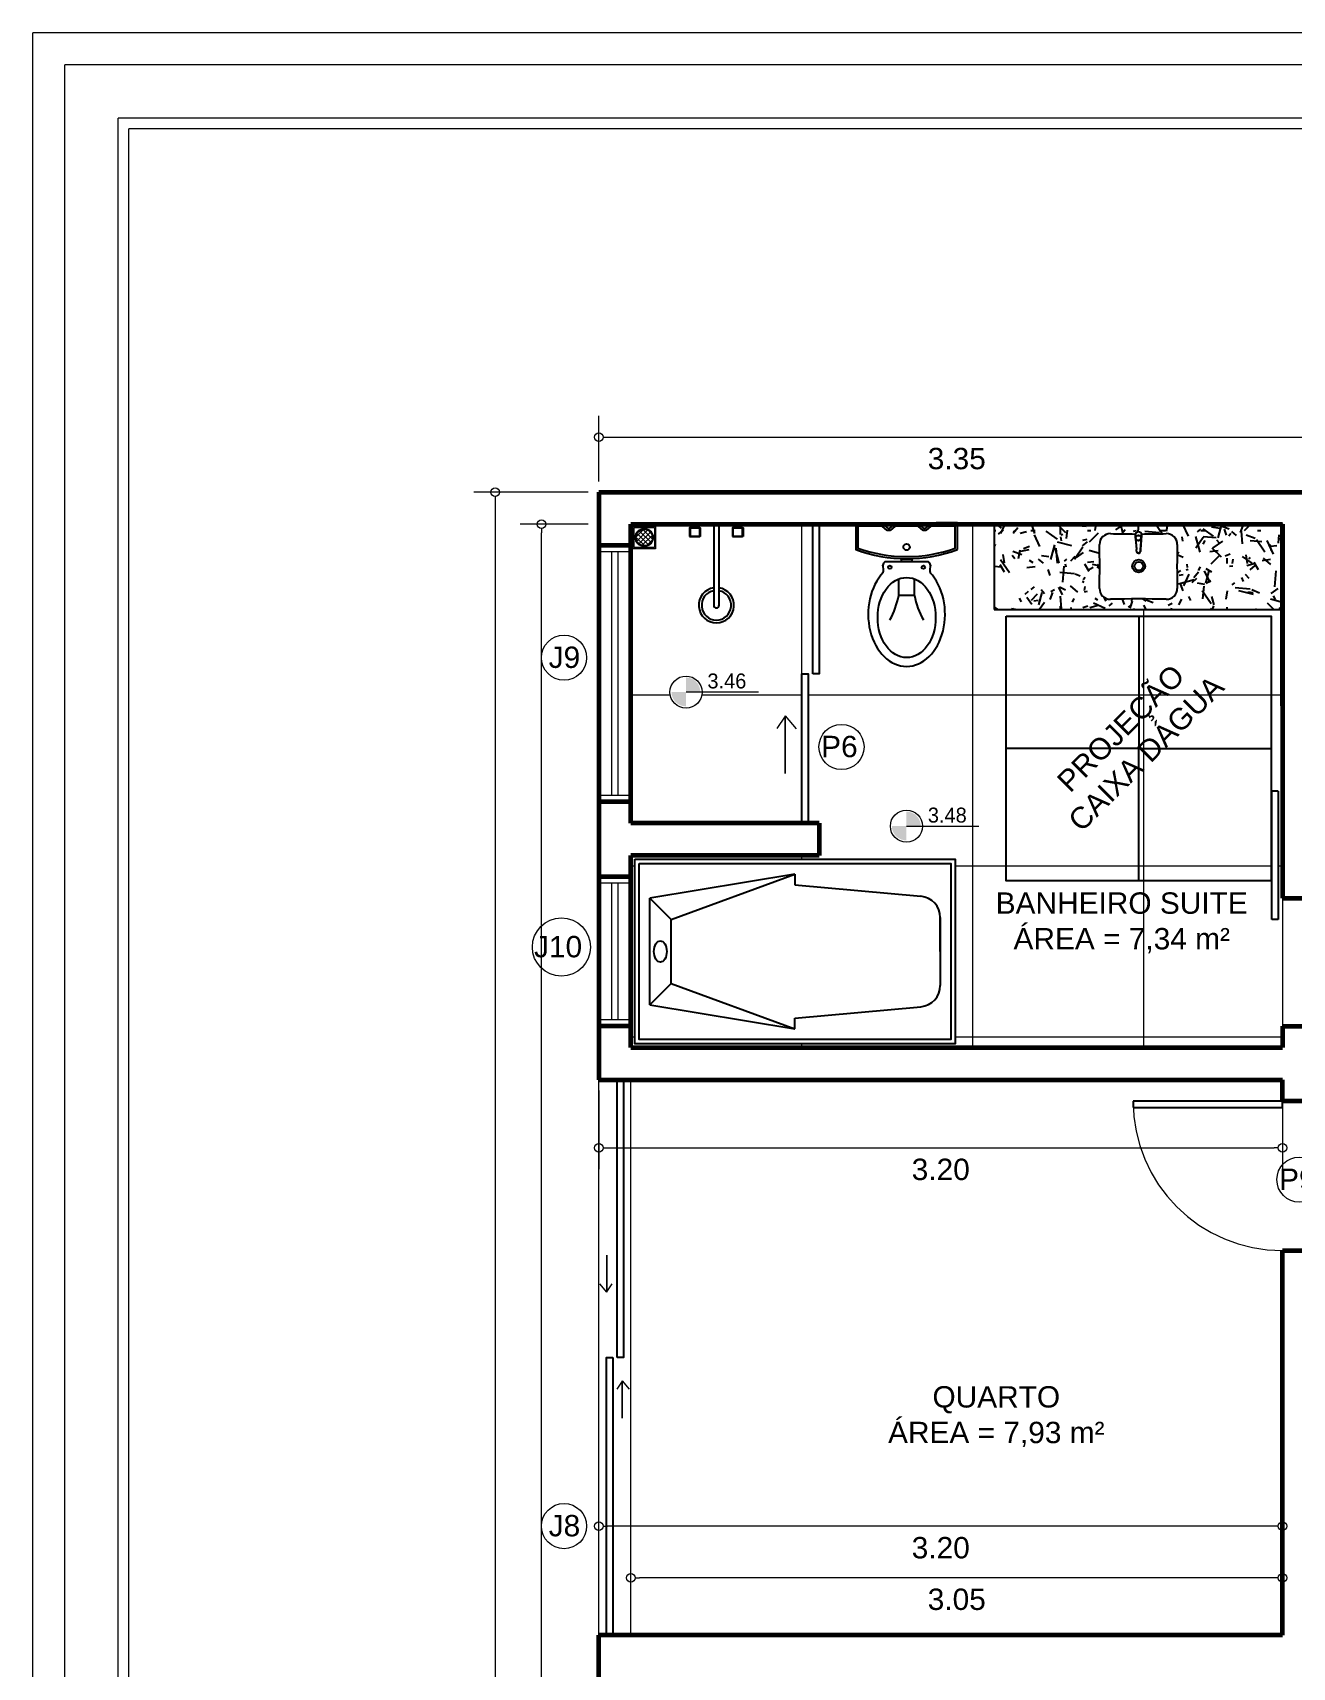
# Model space of a CAD drawing. Header units: millimetres. Extents: x 13 to 97.1, y 11.9 to 71.3.
# Drawn here: x 37.18 to 43.07, y 44.71 to 52.36 of the extents above; entities that cross this region are included whole.
import ezdxf

# ---------------------------------------------------------------- set-up
doc = ezdxf.new("R2010")
doc.units = ezdxf.units.MM
doc.linetypes.add('TRACEJADA', pattern=[19.05, 12.7, -6.35])
for name, color, linetype, lineweight in [('COTAS', 7, 'Continuous', 13), ('DESNÍVEL', 3, 'Continuous', 15), ('HACHURA', 7, 'Continuous', 13), ('JANELA', 2, 'Continuous', 25), ('PAREDE CORTADA', 6, 'Continuous', 60), ('PEITORIL', 4, 'Continuous', 15), ('PORTA', 1, 'Continuous', 25), ('PORTAS', 1, 'Continuous', 25), ('PROJEÇÃO', 7, 'TRACEJADA', 15), ('TEXTO AMBIENTE', 7, 'Continuous', 30), ('TRAÇO FINO', 7, 'Continuous', 13)]:
    doc.layers.add(name, color=color, linetype=linetype, lineweight=lineweight)
doc.layers.add('MOBILIAS', color=7, linetype='Continuous')
doc.styles.get("Standard").update_dxf_attribs({"font": 'arial.ttf'})
doc.styles.add('STYLUS', font='stylu.ttf')
doc.dimstyles.new('Cota Projetos Arquitetônicos', dxfattribs={"dimtxt": 0.1, "dimasz": 0.04, "dimexe": 0.1, "dimexo": 0.05, "dimgap": 0.05, "dimtad": 4, "dimzin": 4, "dimdsep": 46, "dimtxsty": 'Standard', "dimblk": 'DOTBLANK', "dimcen": 0.09, "dimclrd": 7, "dimclre": 7, "dimclrt": 7, "dimadec": 0, "dimazin": 0, "dimtfac": 1, "dimtmove": 2, "dimatfit": 3, "dimfxl": 1, "dimtolj": 1, "dimtzin": 0, "dimlwd": 13, "dimlwe": 13, "dimarcsym": 0})

# ---------------------------------------------------------------- blocks, each defined once
blk = doc.blocks.new('_DotBlank')
at = {"color": 0, "linetype": 'ByBlock', "lineweight": -2}
blk.add_line((-0.5, 0), (-1, 0), dxfattribs=at)
blk.add_circle((0, 0), 0.5, dxfattribs=at)
blk = doc.blocks.new('*D411')
at = {"layer": 'COTAS', "color": 7, "linetype": 'Continuous', "lineweight": 13, "transparency": 16777216}
for p, q in [((39.7792, 50.2132), (39.2439, 50.2132)), ((39.3439, 50.1732), (39.3439, 37.2032)), ((39.7792, 37.1632), (39.2439, 37.1632))]:
    blk.add_line(p, q, dxfattribs=at)
at = {"layer": 'Defpoints', "color": 0, "transparency": 16777216}
for p in [(39.8292, 50.2132), (39.3439, 37.1632), (39.8292, 37.1632)]:
    blk.add_point(p, dxfattribs=at)
at = {"layer": 'COTAS', "color": 7, "lineweight": 13, "transparency": 16777216, "xscale": 0.04, "yscale": 0.04, "zscale": 0.04}
for p, rotation in [((39.3439, 50.2132), 90), ((39.3439, 37.1632), 270)]:
    blk.add_blockref('_DotBlank', p, dxfattribs=dict(at, rotation=rotation))
at = {"layer": 'COTAS', "color": 7, "transparency": 16777216, "insert": (39.445, 43.6882), "char_height": 0.1, "attachment_point": 5, "rotation": 90}
blk.add_mtext('\\A1;13.05', dxfattribs=at)
blk = doc.blocks.new('*D315')
at = {"layer": 'COTAS', "color": 7, "linetype": 'Continuous', "lineweight": 13, "transparency": 16777216}
for p, q in [((39.7792, 50.0632), (39.4605, 50.0632)), ((39.5605, 37.3532), (39.5605, 50.0232)), ((39.7792, 37.3132), (39.4605, 37.3132))]:
    blk.add_line(p, q, dxfattribs=at)
at = {"layer": 'Defpoints', "color": 0, "transparency": 16777216}
for p in [(39.5605, 50.0632), (39.8292, 50.0632), (39.8292, 37.3132)]:
    blk.add_point(p, dxfattribs=at)
at = {"layer": 'COTAS', "color": 7, "lineweight": 13, "transparency": 16777216, "xscale": 0.04, "yscale": 0.04, "zscale": 0.04}
for p, rotation in [((39.5605, 50.0632), 90), ((39.5605, 37.3132), 270)]:
    blk.add_blockref('_DotBlank', p, dxfattribs=dict(at, rotation=rotation))
at = {"layer": 'COTAS', "color": 7, "transparency": 16777216, "insert": (39.6615, 43.6882), "char_height": 0.1, "attachment_point": 5, "rotation": 90}
blk.add_mtext('\\A1;12.75', dxfattribs=at)
blk = doc.blocks.new('*D425')
at = {"layer": 'COTAS', "color": 7, "linetype": 'Continuous', "lineweight": 13, "transparency": 16777216}
for p, q in [((39.8292, 47.4132), (39.8292, 47.0439)), ((43.0292, 47.4132), (43.0292, 47.0439)), ((39.8692, 47.1439), (42.9892, 47.1439))]:
    blk.add_line(p, q, dxfattribs=at)
at = {"layer": 'Defpoints', "color": 0, "transparency": 16777216}
for p in [(39.8292, 47.4632), (43.0292, 47.4632), (43.0292, 47.1439)]:
    blk.add_point(p, dxfattribs=at)
at = {"layer": 'COTAS', "color": 7, "lineweight": 13, "transparency": 16777216, "xscale": 0.04, "yscale": 0.04, "zscale": 0.04, "rotation": 180}
blk.add_blockref('_DotBlank', (39.8292, 47.1439), dxfattribs=at)
at = {"layer": 'COTAS', "color": 7, "lineweight": 13, "transparency": 16777216, "xscale": 0.04, "yscale": 0.04, "zscale": 0.04}
blk.add_blockref('_DotBlank', (43.0292, 47.1439), dxfattribs=at)
at = {"layer": 'COTAS', "color": 7, "transparency": 16777216, "insert": (41.4292, 47.0429), "char_height": 0.1, "attachment_point": 5}
blk.add_mtext('\\A1;3.20', dxfattribs=at)
blk = doc.blocks.new('*D332')
at = {"layer": 'COTAS', "color": 7, "linetype": 'Continuous', "lineweight": 13, "transparency": 16777216}
for p, q in [((39.9792, 44.9132), (39.9792, 45.232)), ((43.0292, 44.9132), (43.0292, 45.232)), ((42.9892, 45.132), (40.0192, 45.132))]:
    blk.add_line(p, q, dxfattribs=at)
at = {"layer": 'Defpoints', "color": 0, "transparency": 16777216}
for p in [(39.9792, 45.132), (39.9792, 44.8632), (43.0292, 44.8632)]:
    blk.add_point(p, dxfattribs=at)
at = {"layer": 'COTAS', "color": 7, "lineweight": 13, "transparency": 16777216, "xscale": 0.04, "yscale": 0.04, "zscale": 0.04, "rotation": 180}
blk.add_blockref('_DotBlank', (39.9792, 45.132), dxfattribs=at)
at = {"layer": 'COTAS', "color": 7, "lineweight": 13, "transparency": 16777216, "xscale": 0.04, "yscale": 0.04, "zscale": 0.04}
blk.add_blockref('_DotBlank', (43.0292, 45.132), dxfattribs=at)
at = {"layer": 'COTAS', "color": 7, "transparency": 16777216, "insert": (41.5042, 45.0309), "char_height": 0.1, "attachment_point": 5}
blk.add_mtext('\\A1;3.05', dxfattribs=at)
blk = doc.blocks.new('*D333')
at = {"layer": 'COTAS', "color": 7, "linetype": 'Continuous', "lineweight": 13, "transparency": 16777216}
for p, q in [((39.8292, 44.9132), (39.8292, 45.4734)), ((43.0292, 44.9132), (43.0292, 45.4734)), ((42.9892, 45.3734), (39.8692, 45.3734))]:
    blk.add_line(p, q, dxfattribs=at)
at = {"layer": 'Defpoints', "color": 0, "transparency": 16777216}
for p in [(39.8292, 45.3734), (39.8292, 44.8632), (43.0292, 44.8632)]:
    blk.add_point(p, dxfattribs=at)
at = {"layer": 'COTAS', "color": 7, "lineweight": 13, "transparency": 16777216, "xscale": 0.04, "yscale": 0.04, "zscale": 0.04}
for p, rotation in [((39.8292, 45.3734), 180.0000000057952), ((43.0292, 45.3734), 5.795204316427771e-09)]:
    blk.add_blockref('_DotBlank', p, dxfattribs=dict(at, rotation=rotation))
at = {"layer": 'COTAS', "color": 7, "transparency": 16777216, "insert": (41.4292, 45.2723), "char_height": 0.1, "attachment_point": 5, "rotation": 0}
blk.add_mtext('\\A1;3.20', dxfattribs=at)
blk = doc.blocks.new('*D334')
at = {"layer": 'COTAS', "color": 7, "linetype": 'Continuous', "lineweight": 13, "transparency": 16777216}
for p, q in [((39.8292, 50.2632), (39.8292, 50.5706)), ((43.1792, 50.2632), (43.1792, 50.5706)), ((39.8692, 50.4706), (43.1392, 50.4706))]:
    blk.add_line(p, q, dxfattribs=at)
at = {"layer": 'Defpoints', "color": 0, "transparency": 16777216}
for p in [(43.1792, 50.4706), (39.8292, 50.2132), (43.1792, 50.2132)]:
    blk.add_point(p, dxfattribs=at)
at = {"layer": 'COTAS', "color": 7, "lineweight": 13, "transparency": 16777216, "xscale": 0.04, "yscale": 0.04, "zscale": 0.04, "rotation": 180}
blk.add_blockref('_DotBlank', (39.8292, 50.4706), dxfattribs=at)
at = {"layer": 'COTAS', "color": 7, "lineweight": 13, "transparency": 16777216, "xscale": 0.04, "yscale": 0.04, "zscale": 0.04}
blk.add_blockref('_DotBlank', (43.1792, 50.4706), dxfattribs=at)
at = {"layer": 'COTAS', "color": 7, "transparency": 16777216, "insert": (41.5042, 50.3695), "char_height": 0.1, "attachment_point": 5}
blk.add_mtext('\\A1;3.35', dxfattribs=at)

msp = doc.modelspace()

# ---------------------------------------------------------------- hatches: boundary and pattern name
at = {"layer": 'COTAS'}
h = msp.add_hatch(dxfattribs=at)
h.set_pattern_fill('189', color=256, scale=0.1, pattern_type=2)
h.set_pattern_definition([(0, (40.7792, 50.0632), (0, 0.8), []), (90, (40.7792, 50.0632), (-0.8, 5e-17), [])])
edge = h.paths.add_edge_path()
edge.add_line((39.9792, 47.6132), (43.0292, 47.6132))
edge.add_line((43.0292, 47.6132), (43.0292, 47.7132))
edge.add_line((43.0292, 47.7132), (43.0292, 48.3132))
edge.add_line((43.0292, 48.3132), (43.0292, 49.6632))
edge.add_line((43.0292, 49.6632), (41.6792, 49.6632))
edge.add_line((41.6792, 49.6632), (41.6792, 50.0632))
edge.add_line((41.6792, 50.0632), (41.5071, 50.0632))
edge.add_line((41.5071, 50.0632), (41.5071, 49.9442))
edge.add_arc((41.2695, 50.5772), 0.6761, 272.28012, 290.57146, ccw=False)
edge.add_line((41.2964, 49.9016), (41.2964, 49.8993))
edge.add_line((41.2964, 49.8993), (41.2942, 49.8993))
edge.add_line((41.2942, 49.8993), (41.2942, 49.8873))
edge.add_line((41.2942, 49.8873), (41.3713, 49.8873))
edge.add_arc((41.3518, 49.865), 0.0297, 12.34351, 48.72245, ccw=False)
edge.add_arc((41.4749, 49.8492), 0.0967, 166.75148, 187.34879)
edge.add_ellipse((41.2695, 49.6423), major_axis=(0, -0.245), ratio=0.734689, start_angle=217.4419, end_angle=502.55769, ccw=False)
edge.add_arc((41.0642, 49.8492), 0.0967, 352.65274, 373.24852)
edge.add_arc((41.1873, 49.865), 0.0297, 131.27759, 167.65649, ccw=False)
edge.add_line((41.1677, 49.8873), (41.2448, 49.8873))
edge.add_line((41.2448, 49.8873), (41.2448, 49.8993))
edge.add_line((41.2448, 49.8993), (41.2426, 49.8993))
edge.add_line((41.2426, 49.8993), (41.2426, 49.9016))
edge.add_arc((41.2695, 50.5772), 0.6761, 249.42854, 267.71989, ccw=False)
edge.add_line((41.032, 49.9442), (41.032, 50.0632))
edge.add_line((41.032, 50.0632), (40.8599, 50.0632))
edge.add_line((40.8599, 50.0632), (40.8599, 49.3632))
edge.add_line((40.8599, 49.3632), (40.8299, 49.3632))
edge.add_line((40.8299, 49.3632), (40.8299, 50.0632))
edge.add_line((40.8299, 50.0632), (40.7792, 50.0632))
edge.add_line((40.7792, 50.0632), (40.7792, 49.3632))
edge.add_line((40.7792, 49.3632), (40.8092, 49.3632))
edge.add_line((40.8092, 49.3632), (40.8092, 48.6632))
edge.add_line((40.8092, 48.6632), (40.8599, 48.6632))
edge.add_line((40.8599, 48.6632), (40.8599, 48.5132))
edge.add_line((40.8599, 48.5132), (39.9792, 48.5132))
edge.add_line((39.9792, 48.5132), (39.9792, 47.6132))
h.paths.add_polyline_path([(41.497, 47.631), (39.997, 47.631), (39.997, 48.4954), (41.497, 48.4954)], flags=16)
h.paths.add_polyline_path([(41.477, 47.651), (40.017, 47.651), (40.017, 48.4754), (41.477, 48.4754)], flags=0)
h.paths.add_polyline_path([(41.1937, 48.6495, -1), (41.3438, 48.6495, -1)], flags=16)
h.paths.add_polyline_path([(41.427, 48.2219), (41.427, 48.0632), (41.427, 47.9045, -0.387749), (41.3361, 47.8049), (40.747, 47.751), (40.747, 47.701), (40.067, 47.8132), (40.067, 48.3132), (40.747, 48.4254), (40.747, 48.3754), (41.3361, 48.3215, -0.387749)], flags=0)
h.paths.add_polyline_path([(42.9792, 48.8132), (43.0092, 48.8132), (43.0092, 48.2132), (42.9792, 48.2132)], flags=16)
h.paths.add_polyline_path([(40.8589, 49.0205, -1), (41.0704, 49.0205, -1)], flags=16)
edge = h.paths.add_edge_path(flags=0)
edge.add_ellipse((40.117, 48.0632), major_axis=(0, 0.05), ratio=0.6, start_angle=0, end_angle=360)
h.paths.add_polyline_path([(41.3505, 48.6452), (41.6302, 48.6452), (41.6302, 48.7549), (41.3505, 48.7549)], flags=24)
h.paths.add_polyline_path([(40.8509, 48.9182), (41.0717, 48.9182), (41.0717, 49.1242), (40.8509, 49.1242)], flags=24)
h.paths.add_polyline_path([(41.6599, 47.9915), (42.8898, 47.9915), (42.8898, 48.3895), (41.6599, 48.3895)], flags=24)
h = msp.add_hatch(dxfattribs=at)
h.set_pattern_fill('189', color=256, scale=0.1, pattern_type=2)
h.set_pattern_definition([(0, (40.7792, 50.0632), (0, 0.8), []), (90, (40.7792, 50.0632), (-0.8, 5e-17), [])])
h.paths.add_polyline_path([(40.7792, 50.0632), (40.4942, 50.0632), (40.4942, 50.0461), (40.501, 50.0461), (40.5044, 50.0461), (40.5044, 50.0061), (40.501, 50.0061), (40.501, 50.0061), (40.4546, 50.0061), (40.4546, 50.0461), (40.4642, 50.0461), (40.4642, 50.0632), (40.3914, 50.0632), (40.3914, 49.7651, -13.483522), (40.367, 49.7651), (40.367, 50.0632), (40.2942, 50.0632), (40.2942, 50.0461), (40.301, 50.0461), (40.3038, 50.0461), (40.3038, 50.0061), (40.2574, 50.0061), (40.254, 50.0061), (40.254, 50.0461), (40.2642, 50.0461), (40.2642, 50.0632), (39.9792, 50.0632), (39.9792, 48.6632), (40.7792, 48.6632), (40.7792, 49.3632)])
h.paths.add_polyline_path([(40.162, 49.2772, -1), (40.3121, 49.2772, -1)], flags=16)
h.paths.add_polyline_path([(40.0942, 49.9482), (39.9892, 49.9482), (39.9892, 50.0532), (40.0942, 50.0532)], flags=16)
h.paths.add_polyline_path([(40.0892, 49.9532), (39.9942, 49.9532), (39.9942, 50.0482), (40.0892, 50.0482)], flags=0)
h.paths.add_polyline_path([(39.9992, 50.0007, -1), (40.0842, 50.0007, -1)], flags=0)
h.paths.add_polyline_path([(40.0042, 50.0007, -1), (40.0792, 50.0007, -1)], flags=0)
h.paths.add_polyline_path([(40.3188, 49.2735), (40.5985, 49.2735), (40.5985, 49.3831), (40.3188, 49.3831)], flags=24)
h = msp.add_hatch(color=256, dxfattribs=at)
h.paths.add_polyline_path([(40.2363, 49.3459), (40.2363, 49.2783), (40.3038, 49.2783, 0.414214)])
h.paths.add_polyline_path([(40.2363, 49.2783), (40.1688, 49.2783, 0.414214), (40.2363, 49.2108)])
h = msp.add_hatch(color=256, dxfattribs=at)
h.paths.add_polyline_path([(41.268, 48.7182), (41.268, 48.6506), (41.3355, 48.6506, 0.414214)])
h.paths.add_polyline_path([(41.268, 48.6506), (41.2004, 48.6506, 0.414214), (41.268, 48.5831)])
at = {"layer": 'HACHURA'}
h = msp.add_hatch(dxfattribs=at)
h.set_pattern_fill('ANSI37', color=256, scale=0.005, angle=270)
h.set_pattern_definition([(315, (-495.882666, 904.12597), (0.01122532015, 0.01122532015), []), (45, (-495.882666, 904.12597), (-0.01122532015, 0.01122532015), [])])
h.paths.add_polyline_path([(40.0792, 50.0007, 1), (40.0042, 50.0007, 1)])
at = {"layer": 'MOBILIAS'}
h = msp.add_hatch(dxfattribs=at)
h.set_pattern_fill('TEXTURED', color=256, scale=0.5, angle=330, pattern_type=2)
h.set_pattern_definition([(330, (894.8238, 585.93987), (0.38052559, 0.21908965), [0.02, -0.335, 0.015, -0.145, 0.03, -0.355]), (335, (894.71895, 586.20825), (0.36481955, 0.23813168), [0.04, -0.335, 0.03, -0.145, 0.06, -0.355]), (340, (894.84403, 586.1649), (0.35423288, 0.34462889), [0.035, -0.085, 0.045, -0.265, 0.025, -0.33]), (345, (894.7886, 586.24887), (0.32215502, 0.33296567), [0.07, -0.085, 0.075, -0.265, 0.055, -0.33]), (350, (894.72073, 586.05134), (0.376795605, 0.207725954), [0.04, -0.275, 0.035, -0.205, 0.025, -0.16]), (355, (894.74635, 585.95572), (0.398164027, 0.191024625), [0.055, -0.275, 0.07, -0.205, 0.06, -0.16]), (360, (894.8313, 585.95286), (0.18, 0.385), [0.025, -0.165, 0.02, -0.245, 0.015, -0.325]), (5, (894.54645, 585.90947), (0.28024637, 0.41098902), [0.055, -0.165, 0.04, -0.245, 0.03, -0.325]), (10, (894.76506, 586.11812), (0.22914657, 0.28410711), [0.02, -0.22, 0.015, -0.14, 0.04, -0.255]), (15, (894.67506, 585.96224), (0.1569256, 0.47686408), [0.04, -0.22, 0.03, -0.14, 0.075, -0.255]), (20, (894.74, 585.92474), (0.08061676, 0.40712521), [0.01, -0.185, 0.025, -0.305, 0.03, -0.155]), (30, (894.7705, 585.94755), (0.0428461, 0.40578838), [0.025, -0.205, 0.01, -0.24, 0.02, -0.185]), (35, (894.6146, 586.03755), (0.15476363, 0.51122228), [0.055, -0.205, 0.02, -0.24, 0.04, -0.185]), (40, (894.69287, 585.9231), (0.02103988, 0.4027497), [0.015, -0.095, 0.03, -0.16, 0.02, -0.22]), (45, (894.5145, 585.9741), (-0.14142136, 0.53033009), [0.03, -0.095, 0.06, -0.16, 0.04, -0.22]), (50, (894.86202, 586.16606), (-0.16377193, 0.4115565), [0.035, -0.22, 0.015, -0.26, 0.03, -0.245]), (55, (894.721, 585.8318), (-0.23588009, 0.42152768), [0.07, -0.22, 0.03, -0.26, 0.06, -0.245]), (60, (894.7805, 585.96487), (-0.28855118, 0.3802147), [0.03, -0.155, 0.02, -0.305, 0.01, -0.31]), (65, (894.7146, 586.21075), (-0.24451976, 0.51675438), [0.06, -0.155, 0.02, -0.305, 0.02, -0.31]), (70, (894.78872, 586.1391), (-0.23696156, 0.41614206), [0.035, -0.195, 0.03, -0.16, 0.035, -0.365]), (75, (894.91166, 586.17204), (-0.27232902, 0.39390596), [0.07, -0.195, 0.06, -0.16, 0.07, -0.365]), (80, (894.6159, 585.9098), (-0.27896979, 0.31827795), [0.04, -0.13, 0.02, -0.265, 0.03, -0.29]), (85, (894.84973, 585.7748), (-0.30564798, 0.29275299), [0.075, -0.13, 0.04, -0.265, 0.06, -0.29]), (90, (894.529, 586.02925), (-0.39, 0.28), [0.025, -0.335, 0.03, -0.155, 0.035, -0.205]), (95, (894.59047, 586.0457), (-0.46167031, 0.28585053), [0.055, -0.335, 0.06, -0.155, 0.07, -0.205]), (100, (894.56926, 585.87898), (-0.34346896, 0.335453534), [0.015, -0.11, 0.02, -0.215, 0.04, -0.28]), (105, (894.63073, 585.89545), (-0.42651218, 0.33606154), [0.03, -0.11, 0.04, -0.215, 0.075, -0.28]), (110, (894.63935, 586.3004), (-0.34690887, 0.13445905), [0.03, -0.18, 0.035, -0.155, 0.02, -0.21]), (115, (894.65506, 585.9276), (-0.3980915, 0.08469447), [0.06, -0.18, 0.07, -0.155, 0.04, -0.21]), (120, (894.78375, 585.7205), (-0.39627876, -0.00362505), [0.02, -0.14, 0.04, -0.31, 0.035, -0.285]), (125, (894.88228, 585.98116), (-0.47188768, 0.0724363), [0.04, -0.14, 0.075, -0.31, 0.07, -0.285]), (130, (894.63797, 586.128), (-0.47873786, -0.03619472), [0.03, -0.21, 0.025, -0.19, 0.02, -0.305]), (135, (894.509, 585.9946), (-0.53740115, -0.07778175), [0.06, -0.21, 0.055, -0.19, 0.04, -0.305]), (140, (894.60395, 586.00907), (-0.45219134, -0.06440489), [0.045, -0.165, 0.03, -0.225, 0.04, -0.22]), (145, (894.9113, 586.09142), (-0.49647924, -0.17729457), [0.055, -0.165, 0.06, -0.225, 0.065, -0.22])])
h.paths.add_polyline_path([(41.6792, 49.6632), (43.0292, 49.6632), (43.0292, 50.0632), (41.6792, 50.0632)])
h.paths.add_polyline_path([(42.5361, 49.7625, -0.427942), (42.4848, 49.7115, 0.013063), (42.2236, 49.7115, -0.427942), (42.1723, 49.7625, 0.01026), (42.1723, 49.9677, -0.427942), (42.2236, 50.0187, 0.005814), (42.3399, 50.017, -0.695714), (42.3685, 50.017, 0.005814), (42.4848, 50.0187, -0.427942), (42.5361, 49.9677, 0.01026)], flags=16)
h.paths.add_polyline_path([(42.3259, 49.867, -1), (42.3859, 49.867, -1)], flags=0)
h.paths.add_polyline_path([(42.3359, 49.867, -1), (42.3759, 49.867, -1)], flags=0)
h.paths.add_polyline_path([(42.3664, 49.9986, 1), (42.3421, 49.9986, 1)], flags=0)
h.paths.add_polyline_path([(42.3544, 49.9269, -0.000526), (42.3543, 49.9269, 0.277778), (42.3625, 49.9318), (42.3625, 49.9373, -0.499821)], flags=0)
h.paths.add_polyline_path([(42.3413, 49.9962), (42.3448, 49.9452, -0.022239), (42.3452, 49.9372), (42.3452, 49.9351, -0.054879), (42.3452, 49.9372, 0.022239), (42.3448, 49.9452), (42.3411, 49.9986), (42.3413, 49.9962, -1.142071), (42.3673, 49.9975), (42.3695, 50.0117), (42.3673, 49.9975, -0.875602)], flags=0)

# ---------------------------------------------------------------- linework, layer by layer
for points in [[(41.7359, 49.6332), (42.9759, 49.6332), (42.9759, 48.3932), (41.7359, 48.3932)], [(41.7359, 49.6332), (42.3559, 49.6332), (42.3559, 49.0132), (41.7359, 49.0132)], [(42.9759, 48.3932), (42.3559, 48.3932), (42.3559, 49.0132), (42.9759, 49.0132)]]:
    msp.add_lwpolyline(points, close=True)
at = {"layer": 'COTAS', "ltscale": 0.06}
for p, q in [((40.2372, 49.2781), (40.5755, 49.2781)), ((41.2688, 48.6504), (41.6071, 48.6504))]:
    msp.add_line(p, q, dxfattribs=at)
at = {"layer": 'COTAS'}
for centre, radius in [((39.6661, 49.4382), 0.1057), ((40.9647, 49.0205), 0.1057), ((39.654, 48.0839), 0.1361), ((43.1082, 46.9956), 0.1057), ((39.6661, 45.3741), 0.1057)]:
    msp.add_circle(centre, radius, dxfattribs=at)
at = {"layer": 'COTAS', "ltscale": 0.06}
for centre in [(40.237, 49.2772), (41.2687, 48.6495)]:
    msp.add_circle(centre, 0.0751, dxfattribs=at)
at = {"layer": 'DESNÍVEL'}
for p, q in [((40.7792, 48.6632), (40.7792, 50.0632)), ((43.0292, 48.3132), (43.0292, 47.7132))]:
    msp.add_line(p, q, dxfattribs=at)
at = {"layer": 'JANELA'}
for points in [[(39.9142, 46.1632), (39.9142, 47.4632), (39.9442, 47.4632), (39.9442, 46.1632)], [(39.8942, 46.1632), (39.8942, 44.8632), (39.8642, 44.8632), (39.8642, 46.1632)]]:
    msp.add_lwpolyline(points, close=True, dxfattribs=at)
at = {"layer": 'MOBILIAS'}
for p, q in [((41.192, 50.0333), (41.1791, 50.0333)), ((41.36, 50.0333), (41.3471, 50.0333)), ((42.3389, 50.0117), (42.3448, 49.9452)), ((42.3411, 49.9986), (42.3458, 49.9453)), ((42.3543, 50.0118), (42.3542, 50.0118)), ((42.3674, 49.9986), (42.3628, 49.9451)), ((42.3695, 50.0117), (42.3638, 49.945)), ((41.3713, 49.8873), (41.1677, 49.8873)), ((41.2426, 49.8993), (41.2426, 49.9016)), ((41.2964, 49.8993), (41.2426, 49.8993)), ((41.2964, 49.8993), (41.2964, 49.9016)), ((42.3452, 49.9372), (42.3452, 49.9351)), ((42.3462, 49.9372), (42.3462, 49.9351)), ((42.3625, 49.9373), (42.3625, 49.935)), ((42.3635, 49.9373), (42.3635, 49.935)), ((41.2324, 49.7296), (41.2324, 49.8063)), ((41.3067, 49.7296), (41.3067, 49.8066)), ((41.3067, 49.7296), (41.2324, 49.7296)), ((40.747, 48.4254), (40.067, 48.3132)), ((40.167, 48.2132), (40.747, 48.4254)), ((40.747, 48.4254), (40.747, 48.3754)), ((40.747, 48.3754), (41.3361, 48.3215)), ((40.167, 48.2132), (40.067, 48.3132)), ((40.167, 47.9132), (40.167, 48.2132)), ((41.427, 48.0632), (41.427, 48.2219)), ((41.427, 48.0632), (41.427, 47.9045)), ((40.167, 47.9132), (40.067, 47.8132)), ((40.167, 47.9132), (40.747, 47.701)), ((40.067, 47.8132), (40.747, 47.701)), ((40.747, 47.751), (41.3361, 47.8049)), ((40.747, 47.701), (40.747, 47.751))]:
    msp.add_line(p, q, dxfattribs=at)
for points in [[(40.254, 50.0061), (40.301, 50.0061), (40.301, 50.0461), (40.254, 50.0461)], [(40.3038, 50.0061), (40.2574, 50.0061), (40.2574, 50.0461), (40.3038, 50.0461)], [(40.4546, 50.0061), (40.501, 50.0061), (40.501, 50.0461), (40.4546, 50.0461)], [(40.5044, 50.0061), (40.4574, 50.0061), (40.4574, 50.0461), (40.5044, 50.0461)], [(41.6792, 49.6632), (43.0292, 49.6632), (43.0292, 50.0632), (41.6792, 50.0632)], [(41.2942, 49.8873), (41.2448, 49.8873), (41.2448, 49.8993), (41.2942, 49.8993)], [(39.997, 48.4954), (41.497, 48.4954), (41.497, 47.631), (39.997, 47.631)], [(40.017, 48.4754), (41.477, 48.4754), (41.477, 47.651), (40.017, 47.651)]]:
    msp.add_lwpolyline(points, close=True, dxfattribs=at)
for points in [[(40.2942, 50.0632), (40.2942, 50.0461), (40.2642, 50.0461), (40.2642, 50.0632)], [(40.367, 50.0632), (40.367, 49.6835)], [(40.3914, 49.6835), (40.3914, 50.0632)], [(40.4942, 50.0632), (40.4942, 50.0461), (40.4642, 50.0461), (40.4642, 50.0632)], [(41.3471, 50.0333), (41.3237, 50.0533), (41.2154, 50.0533), (41.192, 50.0333)], [(40.067, 47.8132), (40.067, 48.3132)], [(41.427, 48.2219), (41.427, 47.9045)]]:
    msp.add_lwpolyline(points, dxfattribs=at)
for points in [[(41.5071, 49.9442), (41.5071, 50.0632), (41.3797, 50.0632), (41.3535, 50.0408), (41.3274, 50.0632), (41.2117, 50.0632), (41.1855, 50.0408), (41.1594, 50.0632), (41.032, 50.0632), (41.032, 49.9442, 0.181474), (41.5071, 49.9442)], [(41.1791, 50.0333), (41.1557, 50.0533), (41.0419, 50.0533), (41.0419, 49.9511, 0.176172), (41.4972, 49.9511), (41.4972, 50.0533), (41.3834, 50.0533), (41.36, 50.0333)]]:
    msp.add_lwpolyline(points, format="xyb", dxfattribs=at)
for centre, radius in [((41.2695, 49.956), 0.015), ((42.3542, 49.9986), 0.0132), ((42.3542, 49.9986), 0.0122), ((42.3559, 49.867), 0.03), ((42.3559, 49.867), 0.02), ((41.1912, 49.8614), 0.00811), ((41.3478, 49.8614), 0.00811)]:
    msp.add_circle(centre, radius, dxfattribs=at)
for centre, radius, start, end in [((42.2223, 49.9687), 0.05, 88.50319, 181.1757), ((37.1733, 49.8651), 5, 358.8243, 1.1757), ((42.3542, 55.017), 5, 268.50319, 269.83561), ((42.3542, 50.0117), 0.0153, 359.99428, 179.99428), ((42.3542, 55.017), 5, 270.16435, 271.49681), ((42.4861, 49.9687), 0.05, 358.8243, 91.49681), ((47.535, 49.8651), 5, 178.8243, 181.1757), ((41.1873, 49.865), 0.0297, 131.27761, 167.65651), ((41.3518, 49.865), 0.0297, 12.34349, 48.72239), ((42.2551, 49.9372), 0.0901, 0, 5.096), ((42.3543, 49.9362), 0.00922, 173.71719, 173.71721), ((42.3543, 49.9362), 0.00922, 186.28281, 352.61448), ((42.2551, 49.9372), 0.0911, 0, 5.096), ((42.3543, 49.9362), 0.00822, 186.28281, 352.61448), ((42.3543, 49.9412), 0.0142, 270, 270.24102), ((42.4536, 49.9373), 0.0911, 175.12758, 180), ((42.4536, 49.9373), 0.0901, 175.12758, 180), ((41.0642, 49.8492), 0.0967, 352.46283, 13.24852), ((41.4749, 49.8492), 0.0967, 166.75148, 187.53717), ((40.3792, 49.6835), 0.0825, 98.48311, 81.51689), ((40.3792, 49.6835), 0.0692, 100.12319, 79.87681), ((40.8621, 49.7975), 0.3764, 330.97054, 349.5989), ((41.6442, 49.7858), 0.3421, 189.45833, 209.97223), ((42.2223, 49.7615), 0.05, 178.8243, 271.49681), ((42.4861, 49.7615), 0.05, 268.50319, 1.1757), ((40.3792, 49.6835), 0.0122, 180, 0), ((42.3542, 44.7132), 5, 88.50319, 91.49681), ((41.327, 48.2219), 0.1, 0, 84.77501), ((41.327, 47.9045), 0.1, 275.22499, 0)]:
    msp.add_arc(centre, radius, start, end, dxfattribs=at)
msp.add_ellipse((41.2695, 49.6423), major_axis=(0, -0.245), ratio=0.734689, start_param=3.795077, end_param=8.771286, dxfattribs=at)
for centre, major_axis, ratio in [((41.2697, 49.626), (0, -0.1876), 0.723143), ((40.117, 48.0632), (0, 0.05), 0.6)]:
    msp.add_ellipse(centre, major_axis=major_axis, ratio=ratio, dxfattribs=at)
at = {"layer": 'PAREDE CORTADA'}
for p, q in [((39.8292, 50.2132), (39.8292, 47.4632)), ((39.8292, 50.2132), (43.1792, 50.2132)), ((39.9792, 50.0632), (43.0292, 50.0632)), ((39.9792, 48.6632), (39.9792, 50.0632)), ((39.9792, 50.0632), (40.7792, 50.0632)), ((41.032, 50.0632), (41.132, 50.0632)), ((41.5071, 50.0632), (41.4071, 50.0632)), ((43.0292, 49.2132), (43.0292, 50.0632)), ((43.0292, 50.0632), (43.0292, 48.3132)), ((39.9792, 49.9632), (39.8292, 49.9632)), ((39.9792, 48.7632), (39.8292, 48.7632)), ((40.8599, 48.6632), (39.9792, 48.6632)), ((40.8599, 48.6632), (40.8599, 48.5132)), ((39.9792, 47.6132), (39.9792, 48.5132)), ((40.8599, 48.5132), (39.9792, 48.5132)), ((39.9792, 48.4132), (39.8292, 48.4132)), ((39.9792, 48.4132), (39.8292, 48.4132)), ((43.0292, 48.3132), (43.1792, 48.3132)), ((39.9792, 47.7132), (39.8292, 47.7132)), ((39.9792, 47.7132), (39.8292, 47.7132)), ((43.0292, 47.7132), (43.1792, 47.7132)), ((43.0292, 47.7132), (43.0292, 47.6132)), ((39.9792, 47.6132), (43.0292, 47.6132)), ((39.8292, 47.4632), (43.0292, 47.4632)), ((43.0293, 47.3632), (43.0292, 47.4632)), ((43.1825, 47.3632), (43.0293, 47.3632)), ((43.0292, 44.8632), (43.0292, 46.6632)), ((43.0293, 46.6632), (43.1792, 46.6632)), ((39.8292, 44.6132), (39.8292, 44.8632)), ((39.9792, 44.8632), (39.8292, 44.8632)), ((43.0292, 44.8632), (39.9792, 44.8632))]:
    msp.add_line(p, q, dxfattribs=at)
at = {"layer": 'PEITORIL'}
for p, q in [((39.8292, 44.8632), (39.8292, 47.4632)), ((39.9792, 44.8632), (39.9792, 47.4632))]:
    msp.add_line(p, q, dxfattribs=at)
at = {"layer": 'PORTA'}
for p, q in [((43.0293, 47.3632), (42.3293, 47.3632)), ((42.3293, 47.3632), (42.3293, 47.3332)), ((43.0293, 47.3332), (43.0293, 47.3632)), ((42.3293, 47.3332), (43.0293, 47.3332))]:
    msp.add_line(p, q, dxfattribs=at)
at = {"layer": 'PORTAS'}
for p, q in [((43.0092, 48.8132), (42.9792, 48.8132)), ((42.9792, 48.2132), (42.9792, 48.8132)), ((43.0092, 48.8132), (43.0092, 48.2132)), ((43.0092, 48.2132), (42.9792, 48.2132))]:
    msp.add_line(p, q, dxfattribs=at)
for points in [[(40.8299, 49.3632), (40.8299, 50.0632), (40.8599, 50.0632), (40.8599, 49.3632)], [(40.7792, 48.6632), (40.7792, 49.3632), (40.8092, 49.3632), (40.8092, 48.6632)]]:
    msp.add_lwpolyline(points, close=True, dxfattribs=at)
at = {"layer": 'PROJEÇÃO'}
for p, q in [((39.9792, 49.9632), (39.8292, 49.9632)), ((39.8292, 49.9632), (39.8292, 49.9332)), ((39.9792, 49.9632), (39.9792, 49.9332)), ((39.9792, 49.9332), (39.8292, 49.9332)), ((39.8892, 48.7932), (39.8892, 49.9332)), ((39.9192, 48.7932), (39.9192, 49.9332)), ((39.9792, 48.7932), (39.8292, 48.7932)), ((39.8292, 48.7932), (39.8292, 48.7632)), ((39.9792, 48.7632), (39.8292, 48.7632)), ((39.9792, 48.7932), (39.9792, 48.7632)), ((39.9792, 48.4132), (39.8292, 48.4132)), ((39.8292, 48.4132), (39.8292, 48.3832)), ((39.9792, 48.3832), (39.8292, 48.3832)), ((39.8892, 47.7432), (39.8892, 48.3832)), ((39.9192, 47.7432), (39.9192, 48.3832)), ((39.9792, 48.4132), (39.9792, 48.3832)), ((39.9792, 47.7432), (39.8292, 47.7432)), ((39.8292, 47.7432), (39.8292, 47.7132)), ((39.9792, 47.7432), (39.9792, 47.7132)), ((39.9792, 47.7132), (39.8292, 47.7132))]:
    msp.add_line(p, q, dxfattribs=at)
msp.add_arc((43.0293, 47.3632), 0.7, 180, 270, dxfattribs=at)
at = {"layer": 'TRAÇO FINO'}
for p, q in [((37.1792, 32.3632), (37.1792, 52.3632)), ((52.1792, 52.3632), (37.1792, 52.3632)), ((37.3292, 32.5132), (37.3292, 52.2132)), ((52.0292, 52.2132), (37.3292, 52.2132)), ((37.5792, 32.5132), (37.5792, 51.9632)), ((51.7792, 51.9632), (37.5792, 51.9632)), ((37.6292, 32.5132), (37.6292, 51.9132)), ((51.7292, 51.9132), (37.6292, 51.9132)), ((39.9892, 49.9482), (39.9892, 50.0532)), ((39.9892, 50.0532), (40.0942, 50.0532)), ((39.9942, 49.9532), (39.9942, 50.0482)), ((39.9942, 50.0482), (40.0892, 50.0482)), ((40.0892, 50.0482), (40.0892, 49.9532)), ((40.0942, 50.0532), (40.0942, 49.9482)), ((40.0942, 49.9482), (39.9892, 49.9482)), ((40.0892, 49.9532), (39.9942, 49.9532))]:
    msp.add_line(p, q, dxfattribs=at)
at = {"layer": 'TRAÇO FINO', "ltscale": 0.06}
for p, q in [((40.7008, 49.165), (40.6627, 49.107)), ((40.7017, 48.8963), (40.7017, 49.1663)), ((40.7017, 49.1663), (40.7519, 49.1054)), ((40.7017, 49.1637), (40.7017, 48.8963)), ((39.866, 46.4707), (39.866, 46.6427)), ((39.866, 46.6427), (39.866, 46.469)), ((39.866, 46.469), (39.8337, 46.5082)), ((39.8666, 46.4698), (39.8911, 46.5071)), ((39.9386, 45.8796), (39.9386, 46.0533)), ((39.9386, 46.0533), (39.9709, 46.0142)), ((39.938, 46.0525), (39.9135, 46.0152)), ((39.9386, 46.0516), (39.9386, 45.8796))]:
    msp.add_line(p, q, dxfattribs=at)
at = {"layer": 'TRAÇO FINO'}
for radius in [0.0425, 0.0375]:
    msp.add_circle((40.0417, 50.0007), radius, dxfattribs=at)

# ---------------------------------------------------------------- texts
at = {"layer": 'COTAS', "style": 'STYLUS'}
for s, p in [('3.46', (40.3371, 49.2943)), ('3.48', (41.3688, 48.6666))]:
    msp.add_text(s, height=0.07, dxfattribs=at).set_placement(p)
at = {"layer": 'COTAS', "char_height": 0.1, "attachment_point": 9}
for s, insert in [('J9', (39.7418, 49.3888)), ('P6', (41.0403, 48.9711)), ('J10', (39.7509, 48.0345)), ('P9', (43.1838, 46.9461)), ('J8', (39.7418, 45.3247))]:
    msp.add_mtext_dynamic_manual_height_columns(s, width=0.218613, gutter_width=0.75, heights=[0], dxfattribs=dict(at, insert=insert))
at = {"layer": 'TEXTO AMBIENTE', "insert": (41.7782, 48.6858), "char_height": 0.1, "attachment_point": 1, "rotation": 45}
msp.add_mtext_dynamic_manual_height_columns('\\pxqc;PROJEÇÃO\\PCAIXA DÁGUA', width=1.295641, gutter_width=12.5, heights=[0.398], dxfattribs=at)
at = {"layer": 'TEXTO AMBIENTE', "char_height": 0.1, "attachment_point": 1}
for s, insert in [('\\pxqc;BANHEIRO SUITE\\PÁREA = 7,34 m²', (41.1517, 48.3398)), ('\\pxqc;QUARTO\\PÁREA = 7,93 m²', (40.5647, 46.0289))]:
    msp.add_mtext_dynamic_manual_height_columns(s, width=2.249148, gutter_width=12.5, heights=[0], dxfattribs=dict(at, insert=insert))

# ---------------------------------------------------------------- dimensions: what is measured, and where the dimension line sits
at = {"layer": 'COTAS'}
for base, p1, p2, picture, middle in [((43.1792, 50.4706), (39.8292, 50.2132), (43.1792, 50.2132), '*D334', (41.5042, 50.3695)), ((43.0292, 47.1439), (39.8292, 47.4632), (43.0292, 47.4632), '*D425', (41.4292, 47.0429)), ((39.9792, 45.132), (43.0292, 44.8632), (39.9792, 44.8632), '*D332', (41.5042, 45.0309))]:
    dim = msp.add_linear_dim(base=base, p1=p1, p2=p2, dimstyle='Cota Projetos Arquitetônicos', dxfattribs=at)
    dim.commit()
    dim.dimension.update_dxf_attribs({"geometry": picture, "text_midpoint": middle})
for base, p1, p2, picture, middle in [((39.3439, 37.1632), (39.8292, 50.2132), (39.8292, 37.1632), '*D411', (39.445, 43.6882)), ((39.5605, 50.0632), (39.8292, 37.3132), (39.8292, 50.0632), '*D315', (39.6615, 43.6882))]:
    dim = msp.add_linear_dim(base=base, p1=p1, p2=p2, angle=90, dimstyle='Cota Projetos Arquitetônicos', dxfattribs=at)
    dim.commit()
    dim.dimension.update_dxf_attribs({"geometry": picture, "text_midpoint": middle})
dim = msp.add_aligned_dim(p1=(43.0292, 44.8632), p2=(39.8292, 44.8632), distance=-0.5103, dimstyle='Cota Projetos Arquitetônicos', dxfattribs=at)
dim.commit()
dim.dimension.update_dxf_attribs({"geometry": '*D333', "text_midpoint": (41.4292, 45.2723)})

doc.saveas('drawing.dxf')
